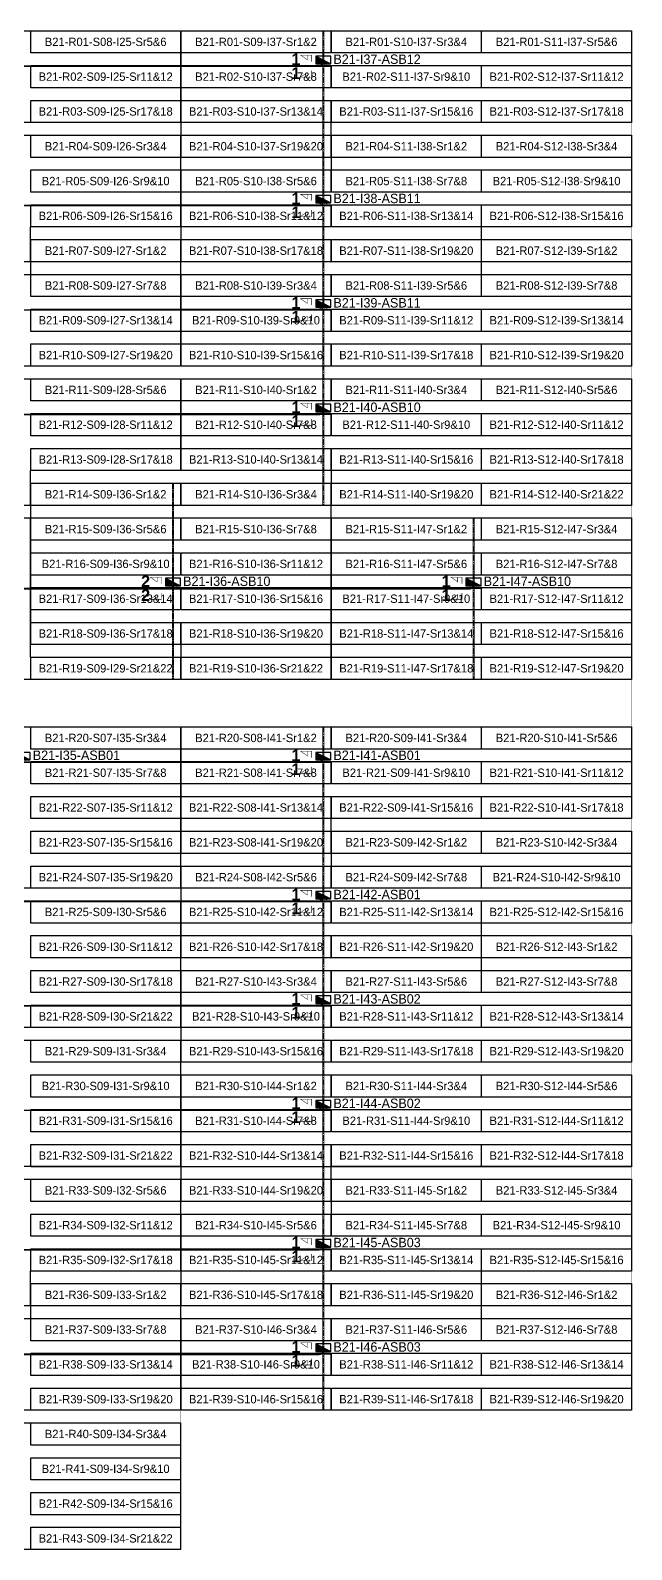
# Model space of a CAD drawing. Header units: metres. Extents: x 530177 to 530565, y 2673484 to 2673812.
# Drawn here: x 530435.8 to 530565.4, y 2673484.3 to 2673811.7 of the extents above; entities that cross this region are included whole.
import ezdxf
from ezdxf.enums import TextEntityAlignment as Align

# ---------------------------------------------------------------- set-up
doc = ezdxf.new("R2010")
doc.units = ezdxf.units.M
doc.linetypes.add('CENTER', pattern=[2, 1.25, -0.25, 0.25, -0.25])
doc.layers.add('Boundary-12.5 MW Block', color=6, linetype='Continuous', lineweight=9)
doc.layers.add('PILE', color=1, linetype='Continuous', lineweight=15)
for name, color, linetype in [('DC Trench BL-21', 40, 'Continuous'), ('E-Inverter Grouping', 2, 'Continuous'), ('Inverter Block-21', 7, 'Continuous'), ('LT Cable(AG) INV to LT Panel BL-21', 2, 'Continuous'), ('Messenger Wire-Block-21 (Master Path)', 30, 'Continuous'), ('Messenger Wire-Block-21 (MW Path)', 191, 'Continuous'), ('MMS Table Block-21', 8, 'Continuous'), ('Plan Line - DC BL-21', 40, 'Continuous'), ('Section Marking BL-21', 2, 'Continuous')]:
    doc.layers.add(name, color=color, linetype=linetype)
doc.styles.add('BoldTextStyle', font='arialbd.ttf')
doc.styles.get("Standard").update_dxf_attribs({"font": 'Adani Regular.ttf'})

# ---------------------------------------------------------------- blocks, each defined once
blk = doc.blocks.new('MMS Table (32.292 x 4.788)')
at = {"color": 0}
blk.add_lwpolyline([(0, -0.002), (0, 4.786), (32.292, 4.786), (32.292, -0.002)], close=True, dxfattribs=at)
at = {"color": 7}
blk.add_attdef('ID1', text='', height=1.8, dxfattribs=at).set_placement((16.146, 2.392), align=Align.MIDDLE_CENTER)
blk = doc.blocks.new('Inverter Block')
h = blk.add_hatch(color=0)
h.dxf.hatch_style = 1
h.paths.add_polyline_path([(-1.46, 2.27), (-1.46, 0.85), (1.46, 0.85)])
at = {"color": 0}
blk.add_lwpolyline([(1.46, 2.27), (-1.46, 2.27), (-1.46, 0.85), (1.46, 0.85)], close=True, dxfattribs=at)
blk.add_lwpolyline([(-1.46, 2.27), (1.46, 0.85)], dxfattribs=at)
at = {"layer": 'PILE'}
for centre in [(-0.61, 0.85), (0.61, 0.85)]:
    blk.add_circle(centre, 0.156, dxfattribs=at)
at = {"color": 7}
blk.add_attdef('ID', (-1.46, 3.01), '', height=1.8, dxfattribs=at)

msp = doc.modelspace()

# ---------------------------------------------------------------- linework, layer by layer
at = {"layer": 'Boundary-12.5 MW Block', "const_width": 0.05}
msp.add_lwpolyline([(530176.79, 2673804.08), (530209.18, 2673804.08), (530209.18, 2673811.58), (530565.39, 2673811.58), (530565.39, 2673514.29), (530468.22, 2673514.29), (530468.22, 2673484.29), (530176.79, 2673484.29)], close=True, dxfattribs=at)
at = {"layer": 'DC Trench BL-21', "color": 40, "const_width": 0.15}
for points in [[(530499.12, 2673811.58), (530498.82, 2673811.58), (530498.82, 2673709.29), (530499.12, 2673709.29)], [(530466.73, 2673714.08), (530466.43, 2673714.08), (530466.43, 2673671.79), (530466.73, 2673671.79)], [(530531.51, 2673706.58), (530531.21, 2673706.58), (530531.21, 2673671.79), (530531.51, 2673671.79)], [(530499.12, 2673661.58), (530498.82, 2673661.58), (530498.82, 2673514.29), (530499.12, 2673514.29)]]:
    msp.add_lwpolyline(points, close=True, dxfattribs=at)
at = {"layer": 'E-Inverter Grouping', "color": 3}
for points in [[(530468.22, 2673811.58), (530468.22, 2673791.79), (530403.43, 2673791.79), (530403.43, 2673784.29), (530371.14, 2673784.29), (530371.14, 2673811.58)], [(530565.39, 2673811.58), (530565.39, 2673791.79), (530500.61, 2673791.79), (530500.61, 2673784.29), (530468.32, 2673784.29), (530468.32, 2673811.58)], [(530403.53, 2673781.58), (530403.53, 2673789.08), (530468.22, 2673789.08), (530468.22, 2673769.29), (530435.82, 2673769.29), (530435.82, 2673761.79), (530371.14, 2673761.79), (530371.14, 2673781.58)], [(530500.71, 2673781.58), (530500.71, 2673789.08), (530565.39, 2673789.08), (530565.39, 2673769.29), (530533, 2673769.29), (530533, 2673761.79), (530468.32, 2673761.79), (530468.32, 2673781.58)], [(530468.22, 2673739.29), (530371.14, 2673739.29), (530371.14, 2673759.08), (530435.92, 2673759.08), (530435.92, 2673766.58), (530468.22, 2673766.58)], [(530565.39, 2673739.29), (530468.32, 2673739.29), (530468.32, 2673759.08), (530533.1, 2673759.08), (530533.1, 2673766.58), (530565.39, 2673766.58)], [(530565.39, 2673671.79), (530500.71, 2673671.79), (530500.71, 2673706.58), (530565.39, 2673706.58)], [(530468.22, 2673626.79), (530403.53, 2673626.79), (530403.53, 2673661.58), (530468.22, 2673661.58)], [(530565.39, 2673661.58), (530565.39, 2673641.79), (530500.61, 2673641.79), (530500.61, 2673634.29), (530468.32, 2673634.29), (530468.32, 2673661.58)], [(530500.71, 2673631.58), (530500.71, 2673639.08), (530565.39, 2673639.08), (530565.39, 2673619.29), (530533, 2673619.29), (530533, 2673611.79), (530468.32, 2673611.79), (530468.32, 2673631.58)], [(530565.39, 2673589.29), (530468.32, 2673589.29), (530468.32, 2673609.08), (530533.1, 2673609.08), (530533.1, 2673616.58), (530565.39, 2673616.58)], [(530565.39, 2673586.58), (530565.39, 2673566.79), (530500.61, 2673566.79), (530500.61, 2673559.29), (530468.32, 2673559.29), (530468.32, 2673586.58)], [(530500.71, 2673556.58), (530500.71, 2673564.08), (530565.39, 2673564.08), (530565.39, 2673544.29), (530533, 2673544.29), (530533, 2673536.79), (530468.32, 2673536.79), (530468.32, 2673556.58)], [(530565.39, 2673514.29), (530468.32, 2673514.29), (530468.32, 2673534.08), (530533.1, 2673534.08), (530533.1, 2673541.58), (530565.39, 2673541.58)]]:
    msp.add_lwpolyline(points, close=True, dxfattribs=at)
at = {"layer": 'E-Inverter Grouping'}
for points in [[(530468.22, 2673736.58), (530468.22, 2673716.79), (530435.82, 2673716.79), (530435.82, 2673709.29), (530371.14, 2673709.29), (530371.14, 2673736.58)], [(530565.39, 2673709.29), (530500.71, 2673709.29), (530500.71, 2673716.79), (530468.32, 2673716.79), (530468.32, 2673736.58), (530565.39, 2673736.58)], [(530500.61, 2673671.79), (530468.32, 2673671.79), (530468.32, 2673679.29), (530435.92, 2673679.29), (530435.92, 2673714.08), (530500.61, 2673714.08)], [(530435.82, 2673676.58), (530468.22, 2673676.58), (530468.22, 2673671.79), (530371.14, 2673671.79), (530371.14, 2673706.58), (530435.82, 2673706.58)], [(530468.22, 2673596.79), (530403.53, 2673596.79), (530403.53, 2673604.29), (530371.14, 2673604.29), (530371.14, 2673624.08), (530468.22, 2673624.08)], [(530468.22, 2673566.79), (530371.14, 2673566.79), (530371.14, 2673586.58), (530403.53, 2673586.58), (530403.53, 2673594.08), (530468.22, 2673594.08)], [(530468.22, 2673564.08), (530468.22, 2673544.29), (530435.82, 2673544.29), (530435.82, 2673536.79), (530371.14, 2673536.79), (530371.14, 2673564.08)], [(530435.92, 2673534.08), (530435.92, 2673541.58), (530468.22, 2673541.58), (530468.22, 2673514.29), (530403.43, 2673514.29), (530403.43, 2673506.79), (530371.14, 2673506.79), (530371.14, 2673534.08)], [(530468.22, 2673484.29), (530371.14, 2673484.29), (530371.14, 2673504.08), (530403.53, 2673504.08), (530403.53, 2673511.58), (530468.22, 2673511.58)]]:
    msp.add_lwpolyline(points, close=True, dxfattribs=at)
at = {"layer": 'LT Cable(AG) INV to LT Panel BL-21', "color": 5}
for points in [[(530362.82, 2673646.16, -0.312772), (530362.23, 2673647), (530362.23, 2673650.13, 0.221878), (530361.91, 2673650.82), (530355.29, 2673656.37, -0.221878), (530354.97, 2673657.06), (530354.97, 2673670.15, 0.045668), (530354.95, 2673670.32), (530354.88, 2673670.7, -0.045668), (530354.87, 2673670.86), (530354.87, 2673803.12, -0.414214), (530355.77, 2673804.02), (530498.07, 2673804.02, 0.414214), (530498.97, 2673804.92), (530498.97, 2673805.19)], [(530364.89, 2673646.15), (530363.18, 2673646.15, -0.414214), (530362.28, 2673647.05), (530362.28, 2673650.15, 0.221878), (530361.96, 2673650.84), (530355.34, 2673656.39, -0.221878), (530355.02, 2673657.08), (530355.02, 2673670.16, 0.045668), (530355, 2673670.32), (530354.93, 2673670.7, -0.045668), (530354.92, 2673670.87), (530354.92, 2673773.07, -0.414214), (530355.82, 2673773.97), (530498.07, 2673773.97, 0.414214), (530498.97, 2673774.87), (530498.97, 2673775.19)], [(530364.89, 2673646.2), (530363.23, 2673646.2, -0.414214), (530362.33, 2673647.1), (530362.33, 2673650.18, 0.221878), (530362.01, 2673650.87), (530355.39, 2673656.42, -0.221878), (530355.07, 2673657.11), (530355.07, 2673670.16, 0.045668), (530355.05, 2673670.32), (530354.98, 2673670.71, -0.045668), (530354.97, 2673670.87), (530354.97, 2673750.52, -0.414214), (530355.87, 2673751.42), (530498.07, 2673751.42, 0.414214), (530498.97, 2673752.32), (530498.97, 2673752.69)], [(530366.83, 2673646.25), (530363.28, 2673646.25, -0.414214), (530362.38, 2673647.15), (530362.38, 2673650.2, 0.221878), (530362.06, 2673650.89), (530355.44, 2673656.44, -0.221878), (530355.12, 2673657.13), (530355.12, 2673670.17, 0.045668), (530355.1, 2673670.33), (530355.03, 2673670.71, -0.045668), (530355.02, 2673670.88), (530355.02, 2673727.97, -0.414214), (530355.92, 2673728.87), (530498.07, 2673728.87, 0.414214), (530498.97, 2673729.77), (530498.97, 2673730.19)], [(530366.83, 2673646.3), (530363.33, 2673646.3, -0.414214), (530362.43, 2673647.2), (530362.43, 2673650.22, 0.221878), (530362.11, 2673650.91), (530355.49, 2673656.46, -0.221878), (530355.17, 2673657.15), (530355.17, 2673670.17, 0.045668), (530355.15, 2673670.33), (530355.08, 2673670.72, -0.045668), (530355.07, 2673670.88), (530355.07, 2673690.42, -0.414214), (530355.97, 2673691.32), (530465.68, 2673691.32, 0.414214), (530466.58, 2673692.22), (530466.58, 2673692.69)], [(530366.83, 2673646.32), (530363.36, 2673646.32, -0.414214), (530362.46, 2673647.22), (530362.46, 2673650.24, 0.221878), (530362.14, 2673650.93), (530355.51, 2673656.47, -0.221878), (530355.19, 2673657.16), (530355.19, 2673670.17, 0.045668), (530355.18, 2673670.34), (530355.11, 2673670.72, -0.045668), (530355.09, 2673670.88), (530355.09, 2673690.4, -0.414214), (530355.99, 2673691.3), (530530.46, 2673691.3, 0.414214), (530531.36, 2673692.2), (530531.36, 2673692.69)], [(530365.94, 2673643.44), (530361.5, 2673643.44, 0.057005), (530361.3, 2673643.42), (530359.72, 2673643.05, -0.057005), (530359.52, 2673643.03), (530355.87, 2673643.03, 0.414214), (530354.97, 2673642.13), (530354.97, 2673625.44, 0.04511), (530354.98, 2673625.28), (530355.06, 2673624.83, -0.04511), (530355.08, 2673624.67), (530355.08, 2673624.06), (530404.34, 2673624.06, 0.414214), (530405.24, 2673624.96), (530405.24, 2673653.16, -0.414214), (530406.14, 2673654.06), (530498.07, 2673654.06, 0.414214), (530498.97, 2673654.96), (530498.97, 2673655.19)], [(530361.8, 2673643.66), (530361.5, 2673643.66, 0.057005), (530361.3, 2673643.64), (530359.72, 2673643.28, -0.057005), (530359.52, 2673643.25), (530355.64, 2673643.25, 0.414214), (530354.74, 2673642.35), (530354.74, 2673625.42, 0.04511), (530354.76, 2673625.26), (530354.84, 2673624.81, -0.04511), (530354.85, 2673624.65), (530354.85, 2673527.24, 0.414214), (530355.75, 2673526.34), (530498.07, 2673526.34, 0.414214), (530498.97, 2673527.24), (530498.97, 2673527.69)], [(530361.8, 2673643.61), (530361.5, 2673643.61, 0.057005), (530361.3, 2673643.59), (530359.72, 2673643.23, -0.057005), (530359.52, 2673643.2), (530355.69, 2673643.2, 0.414214), (530354.79, 2673642.3), (530354.79, 2673625.42, 0.04511), (530354.81, 2673625.26), (530354.89, 2673624.82, -0.04511), (530354.9, 2673624.66), (530354.9, 2673549.79, 0.414214), (530355.8, 2673548.89), (530498.07, 2673548.89, 0.414214), (530498.97, 2673549.79), (530498.97, 2673550.19)], [(530363.79, 2673643.56), (530361.5, 2673643.56, 0.057005), (530361.3, 2673643.54), (530359.72, 2673643.18, -0.057005), (530359.52, 2673643.15), (530355.74, 2673643.15, 0.414214), (530354.84, 2673642.25), (530354.84, 2673625.43, 0.04511), (530354.86, 2673625.27), (530354.94, 2673624.82, -0.04511), (530354.95, 2673624.66), (530354.95, 2673579.84, 0.414214), (530355.85, 2673578.94), (530498.07, 2673578.94, 0.414214), (530498.97, 2673579.84), (530498.97, 2673580.19)], [(530363.79, 2673643.51), (530361.5, 2673643.51, 0.057005), (530361.3, 2673643.49), (530359.72, 2673643.13, -0.057005), (530359.52, 2673643.1), (530355.79, 2673643.1, 0.414214), (530354.89, 2673642.2), (530354.89, 2673625.43, 0.04511), (530354.91, 2673625.27), (530354.99, 2673624.83, -0.04511), (530355, 2673624.67), (530355, 2673602.39, 0.414214), (530355.9, 2673601.49), (530498.07, 2673601.49, 0.414214), (530498.97, 2673602.39), (530498.97, 2673602.69)], [(530365.94, 2673643.46), (530361.5, 2673643.46, 0.057005), (530361.3, 2673643.44), (530359.72, 2673643.08, -0.057005), (530359.52, 2673643.05), (530355.84, 2673643.05, 0.414214), (530354.94, 2673642.15), (530354.94, 2673625.44, 0.04511), (530354.96, 2673625.28), (530355.04, 2673624.83, -0.04511), (530355.05, 2673624.67), (530355.05, 2673624.04), (530498.07, 2673624.04, 0.414214), (530498.97, 2673624.94), (530498.97, 2673625.19)]]:
    msp.add_lwpolyline(points, format="xyb", dxfattribs=at)
at = {"layer": 'Messenger Wire-Block-21 (Master Path)'}
for points in [[(530354.95, 2673803.94), (530500.61, 2673803.94)], [(530354.95, 2673773.94), (530500.61, 2673773.94)], [(530354.95, 2673751.44), (530500.61, 2673751.44)], [(530354.95, 2673728.94), (530500.61, 2673728.94)], [(530354.95, 2673691.44), (530533, 2673691.44)], [(530405.36, 2673653.94), (530500.61, 2673653.94)], [(530354.95, 2673623.94), (530500.61, 2673623.94)], [(530354.95, 2673601.44), (530500.61, 2673601.44)], [(530354.95, 2673578.94), (530500.61, 2673578.94)], [(530354.95, 2673548.94), (530500.61, 2673548.94)], [(530354.95, 2673526.44), (530500.61, 2673526.44)]]:
    msp.add_lwpolyline(points, dxfattribs=at)
at = {"layer": 'Messenger Wire-Block-21 (MW Path)', "const_width": 0.1}
for points in [[(530354.95, 2673803.94), (530500.61, 2673803.94)], [(530354.95, 2673773.94), (530500.61, 2673773.94)], [(530354.95, 2673751.44), (530500.61, 2673751.44)], [(530354.95, 2673728.94), (530500.61, 2673728.94)], [(530354.95, 2673691.44), (530533, 2673691.44)], [(530405.36, 2673653.94), (530500.61, 2673653.94)], [(530354.95, 2673623.94), (530500.61, 2673623.94)], [(530354.95, 2673601.44), (530500.61, 2673601.44)], [(530354.95, 2673578.94), (530500.61, 2673578.94)], [(530354.95, 2673548.94), (530500.61, 2673548.94)], [(530354.95, 2673526.44), (530500.61, 2673526.44)]]:
    msp.add_lwpolyline(points, dxfattribs=at)
at = {"layer": 'Plan Line - DC BL-21', "color": 6, "linetype": 'CENTER'}
for points in [[(530498.97, 2673811.58), (530498.97, 2673709.29)], [(530466.58, 2673714.08), (530466.58, 2673671.79)], [(530531.36, 2673706.58), (530531.36, 2673671.79)], [(530498.97, 2673661.58), (530498.97, 2673514.29)]]:
    msp.add_lwpolyline(points, dxfattribs=at)
at = {"layer": 'Section Marking BL-21', "color": 94, "lineweight": 35, "true_color": 0x00a500, "const_width": 0.1}
for points in [[(530496.47, 2673804.94), (530496.47, 2673806.33), (530494.07, 2673806.33), (530495.55, 2673805.32), (530495.55, 2673806.33)], [(530496.47, 2673802.94), (530496.47, 2673801.55), (530494.07, 2673801.55), (530495.55, 2673802.56), (530495.55, 2673801.55)], [(530496.47, 2673774.94), (530496.47, 2673776.33), (530494.07, 2673776.33), (530495.55, 2673775.32), (530495.55, 2673776.33)], [(530496.47, 2673772.94), (530496.47, 2673771.55), (530494.07, 2673771.55), (530495.55, 2673772.56), (530495.55, 2673771.55)], [(530496.47, 2673752.44), (530496.47, 2673753.83), (530494.07, 2673753.83), (530495.55, 2673752.82), (530495.55, 2673753.83)], [(530496.47, 2673750.44), (530496.47, 2673749.05), (530494.07, 2673749.05), (530495.55, 2673750.06), (530495.55, 2673749.05)], [(530496.47, 2673729.94), (530496.47, 2673731.33), (530494.07, 2673731.33), (530495.55, 2673730.32), (530495.55, 2673731.33)], [(530496.47, 2673727.94), (530496.47, 2673726.55), (530494.07, 2673726.55), (530495.55, 2673727.56), (530495.55, 2673726.55)], [(530464.08, 2673692.44), (530464.08, 2673693.83), (530461.68, 2673693.83), (530463.16, 2673692.82), (530463.16, 2673693.83)], [(530528.86, 2673692.44), (530528.86, 2673693.83), (530526.46, 2673693.83), (530527.94, 2673692.82), (530527.94, 2673693.83)], [(530464.08, 2673690.44), (530464.08, 2673689.05), (530461.68, 2673689.05), (530463.16, 2673690.06), (530463.16, 2673689.05)], [(530528.86, 2673690.44), (530528.86, 2673689.05), (530526.46, 2673689.05), (530527.94, 2673690.06), (530527.94, 2673689.05)], [(530496.47, 2673654.94), (530496.47, 2673656.33), (530494.07, 2673656.33), (530495.55, 2673655.32), (530495.55, 2673656.33)], [(530496.47, 2673652.94), (530496.47, 2673651.55), (530494.07, 2673651.55), (530495.55, 2673652.56), (530495.55, 2673651.55)], [(530496.47, 2673624.94), (530496.47, 2673626.33), (530494.07, 2673626.33), (530495.55, 2673625.32), (530495.55, 2673626.33)], [(530496.47, 2673622.94), (530496.47, 2673621.55), (530494.07, 2673621.55), (530495.55, 2673622.56), (530495.55, 2673621.55)], [(530496.47, 2673602.44), (530496.47, 2673603.83), (530494.07, 2673603.83), (530495.55, 2673602.82), (530495.55, 2673603.83)], [(530496.47, 2673600.44), (530496.47, 2673599.05), (530494.07, 2673599.05), (530495.55, 2673600.06), (530495.55, 2673599.05)], [(530496.47, 2673579.94), (530496.47, 2673581.33), (530494.07, 2673581.33), (530495.55, 2673580.32), (530495.55, 2673581.33)], [(530496.47, 2673577.94), (530496.47, 2673576.55), (530494.07, 2673576.55), (530495.55, 2673577.56), (530495.55, 2673576.55)], [(530496.47, 2673549.94), (530496.47, 2673551.33), (530494.07, 2673551.33), (530495.55, 2673550.32), (530495.55, 2673551.33)], [(530496.47, 2673547.94), (530496.47, 2673546.55), (530494.07, 2673546.55), (530495.55, 2673547.56), (530495.55, 2673546.55)], [(530496.47, 2673527.44), (530496.47, 2673528.83), (530494.07, 2673528.83), (530495.55, 2673527.82), (530495.55, 2673528.83)], [(530496.47, 2673525.44), (530496.47, 2673524.05), (530494.07, 2673524.05), (530495.55, 2673525.06), (530495.55, 2673524.05)]]:
    msp.add_lwpolyline(points, dxfattribs=at)

# ---------------------------------------------------------------- block references
at = {"layer": 'Inverter Block-21'}
ref = msp.add_blockref('Inverter Block', (530498.97, 2673803.52), dxfattribs=dict(at, xscale=1.124999999976148, yscale=1.124999999976148, zscale=1.124999999976148))
ref.add_attrib('ID', 'B21-I37-ASB12', (530501.15, 2673804.43), dxfattribs={"layer": '0', "color": 7, "height": 2.025})
ref = msp.add_blockref('Inverter Block', (530498.97, 2673773.52), dxfattribs=dict(at, xscale=1.124999999976148, yscale=1.124999999976148, zscale=1.124999999976148))
ref.add_attrib('ID', 'B21-I38-ASB11', (530501.15, 2673774.43), dxfattribs={"layer": '0', "color": 7, "height": 2.025})
ref = msp.add_blockref('Inverter Block', (530498.97, 2673751.02), dxfattribs=dict(at, xscale=1.124999999976148, yscale=1.124999999976148, zscale=1.124999999976148))
ref.add_attrib('ID', 'B21-I39-ASB11', (530501.15, 2673751.93), dxfattribs={"layer": '0', "color": 7, "height": 2.025})
ref = msp.add_blockref('Inverter Block', (530498.97, 2673728.52), dxfattribs=dict(at, xscale=1.124999999976148, yscale=1.124999999976148, zscale=1.124999999976148))
ref.add_attrib('ID', 'B21-I40-ASB10', (530501.15, 2673729.43), dxfattribs={"layer": '0', "color": 7, "height": 2.025})
ref = msp.add_blockref('Inverter Block', (530466.58, 2673691.02), dxfattribs=dict(at, xscale=1.124999999976148, yscale=1.124999999976148, zscale=1.124999999976148))
ref.add_attrib('ID', 'B21-I36-ASB10', (530468.76, 2673691.93), dxfattribs={"layer": '0', "color": 7, "height": 2.025})
ref = msp.add_blockref('Inverter Block', (530531.36, 2673691.02), dxfattribs=dict(at, xscale=1.124999999976148, yscale=1.124999999976148, zscale=1.124999999976148))
ref.add_attrib('ID', 'B21-I47-ASB10', (530533.54, 2673691.93), dxfattribs={"layer": '0', "color": 7, "height": 2.025})
ref = msp.add_blockref('Inverter Block', (530434.18, 2673653.52), dxfattribs=dict(at, xscale=1.124999999976148, yscale=1.124999999976148, zscale=1.124999999976148))
ref.add_attrib('ID', 'B21-I35-ASB01', (530436.36, 2673654.43), dxfattribs={"layer": '0', "color": 7, "height": 2.025})
ref = msp.add_blockref('Inverter Block', (530498.97, 2673653.52), dxfattribs=dict(at, xscale=1.124999999976148, yscale=1.124999999976148, zscale=1.124999999976148))
ref.add_attrib('ID', 'B21-I41-ASB01', (530501.15, 2673654.43), dxfattribs={"layer": '0', "color": 7, "height": 2.025})
ref = msp.add_blockref('Inverter Block', (530498.97, 2673623.52), dxfattribs=dict(at, xscale=1.124999999976148, yscale=1.124999999976148, zscale=1.124999999976148))
ref.add_attrib('ID', 'B21-I42-ASB01', (530501.15, 2673624.43), dxfattribs={"layer": '0', "color": 7, "height": 2.025})
ref = msp.add_blockref('Inverter Block', (530498.97, 2673601.02), dxfattribs=dict(at, xscale=1.124999999976148, yscale=1.124999999976148, zscale=1.124999999976148))
ref.add_attrib('ID', 'B21-I43-ASB02', (530501.15, 2673601.93), dxfattribs={"layer": '0', "color": 7, "height": 2.025})
ref = msp.add_blockref('Inverter Block', (530498.97, 2673578.52), dxfattribs=dict(at, xscale=1.124999999976148, yscale=1.124999999976148, zscale=1.124999999976148))
ref.add_attrib('ID', 'B21-I44-ASB02', (530501.15, 2673579.43), dxfattribs={"layer": '0', "color": 7, "height": 2.025})
ref = msp.add_blockref('Inverter Block', (530498.97, 2673548.52), dxfattribs=dict(at, xscale=1.124999999976148, yscale=1.124999999976148, zscale=1.124999999976148))
ref.add_attrib('ID', 'B21-I45-ASB03', (530501.15, 2673549.43), dxfattribs={"layer": '0', "color": 7, "height": 2.025})
ref = msp.add_blockref('Inverter Block', (530498.97, 2673526.02), dxfattribs=dict(at, xscale=1.124999999976148, yscale=1.124999999976148, zscale=1.124999999976148))
ref.add_attrib('ID', 'B21-I46-ASB03', (530501.15, 2673526.93), dxfattribs={"layer": '0', "color": 7, "height": 2.025})
at = {"layer": 'MMS Table Block-21'}
for p, values in [((530435.92, 2673806.79), {'ID1': 'B21-R01-S08-I25-Sr5&6'}), ((530468.32, 2673806.79), {'ID1': 'B21-R01-S09-I37-Sr1&2'}), ((530500.71, 2673806.79), {'ID1': 'B21-R01-S10-I37-Sr3&4'}), ((530533.1, 2673806.79), {'ID1': 'B21-R01-S11-I37-Sr5&6'}), ((530435.92, 2673799.29), {'ID1': 'B21-R02-S09-I25-Sr11&12'}), ((530468.32, 2673799.29), {'ID1': 'B21-R02-S10-I37-Sr7&8'}), ((530500.71, 2673799.29), {'ID1': 'B21-R02-S11-I37-Sr9&10'}), ((530533.1, 2673799.29), {'ID1': 'B21-R02-S12-I37-Sr11&12'}), ((530435.92, 2673791.79), {'ID1': 'B21-R03-S09-I25-Sr17&18'}), ((530468.32, 2673791.79), {'ID1': 'B21-R03-S10-I37-Sr13&14'}), ((530500.71, 2673791.79), {'ID1': 'B21-R03-S11-I37-Sr15&16'}), ((530533.1, 2673791.79), {'ID1': 'B21-R03-S12-I37-Sr17&18'}), ((530435.92, 2673784.29), {'ID1': 'B21-R04-S09-I26-Sr3&4'}), ((530468.32, 2673784.29), {'ID1': 'B21-R04-S10-I37-Sr19&20'}), ((530500.71, 2673784.29), {'ID1': 'B21-R04-S11-I38-Sr1&2'}), ((530533.1, 2673784.29), {'ID1': 'B21-R04-S12-I38-Sr3&4'}), ((530435.92, 2673776.79), {'ID1': 'B21-R05-S09-I26-Sr9&10'}), ((530468.32, 2673776.79), {'ID1': 'B21-R05-S10-I38-Sr5&6'}), ((530500.71, 2673776.79), {'ID1': 'B21-R05-S11-I38-Sr7&8'}), ((530533.1, 2673776.79), {'ID1': 'B21-R05-S12-I38-Sr9&10'}), ((530435.92, 2673769.29), {'ID1': 'B21-R06-S09-I26-Sr15&16'}), ((530468.32, 2673769.29), {'ID1': 'B21-R06-S10-I38-Sr11&12'}), ((530500.71, 2673769.29), {'ID1': 'B21-R06-S11-I38-Sr13&14'}), ((530533.1, 2673769.29), {'ID1': 'B21-R06-S12-I38-Sr15&16'}), ((530435.92, 2673761.79), {'ID1': 'B21-R07-S09-I27-Sr1&2'}), ((530468.32, 2673761.79), {'ID1': 'B21-R07-S10-I38-Sr17&18'}), ((530500.71, 2673761.79), {'ID1': 'B21-R07-S11-I38-Sr19&20'}), ((530533.1, 2673761.79), {'ID1': 'B21-R07-S12-I39-Sr1&2'}), ((530435.92, 2673754.29), {'ID1': 'B21-R08-S09-I27-Sr7&8'}), ((530468.32, 2673754.29), {'ID1': 'B21-R08-S10-I39-Sr3&4'}), ((530500.71, 2673754.29), {'ID1': 'B21-R08-S11-I39-Sr5&6'}), ((530533.1, 2673754.29), {'ID1': 'B21-R08-S12-I39-Sr7&8'}), ((530435.92, 2673746.79), {'ID1': 'B21-R09-S09-I27-Sr13&14'}), ((530468.32, 2673746.79), {'ID1': 'B21-R09-S10-I39-Sr9&10'}), ((530500.71, 2673746.79), {'ID1': 'B21-R09-S11-I39-Sr11&12'}), ((530533.1, 2673746.79), {'ID1': 'B21-R09-S12-I39-Sr13&14'}), ((530435.92, 2673739.29), {'ID1': 'B21-R10-S09-I27-Sr19&20'}), ((530468.32, 2673739.29), {'ID1': 'B21-R10-S10-I39-Sr15&16'}), ((530500.71, 2673739.29), {'ID1': 'B21-R10-S11-I39-Sr17&18'}), ((530533.1, 2673739.29), {'ID1': 'B21-R10-S12-I39-Sr19&20'}), ((530435.92, 2673731.79), {'ID1': 'B21-R11-S09-I28-Sr5&6'}), ((530468.32, 2673731.79), {'ID1': 'B21-R11-S10-I40-Sr1&2'}), ((530500.71, 2673731.79), {'ID1': 'B21-R11-S11-I40-Sr3&4'}), ((530533.1, 2673731.79), {'ID1': 'B21-R11-S12-I40-Sr5&6'}), ((530435.92, 2673724.29), {'ID1': 'B21-R12-S09-I28-Sr11&12'}), ((530468.32, 2673724.29), {'ID1': 'B21-R12-S10-I40-Sr7&8'}), ((530500.71, 2673724.29), {'ID1': 'B21-R12-S11-I40-Sr9&10'}), ((530533.1, 2673724.29), {'ID1': 'B21-R12-S12-I40-Sr11&12'}), ((530435.92, 2673716.79), {'ID1': 'B21-R13-S09-I28-Sr17&18'}), ((530468.32, 2673716.79), {'ID1': 'B21-R13-S10-I40-Sr13&14'}), ((530500.71, 2673716.79), {'ID1': 'B21-R13-S11-I40-Sr15&16'}), ((530533.1, 2673716.79), {'ID1': 'B21-R13-S12-I40-Sr17&18'}), ((530435.92, 2673709.29), {'ID1': 'B21-R14-S09-I36-Sr1&2'}), ((530468.32, 2673709.29), {'ID1': 'B21-R14-S10-I36-Sr3&4'}), ((530500.71, 2673709.29), {'ID1': 'B21-R14-S11-I40-Sr19&20'}), ((530533.1, 2673709.29), {'ID1': 'B21-R14-S12-I40-Sr21&22'}), ((530435.92, 2673701.79), {'ID1': 'B21-R15-S09-I36-Sr5&6'}), ((530468.32, 2673701.79), {'ID1': 'B21-R15-S10-I36-Sr7&8'}), ((530500.71, 2673701.79), {'ID1': 'B21-R15-S11-I47-Sr1&2'}), ((530533.1, 2673701.79), {'ID1': 'B21-R15-S12-I47-Sr3&4'}), ((530435.92, 2673694.29), {'ID1': 'B21-R16-S09-I36-Sr9&10'}), ((530468.32, 2673694.29), {'ID1': 'B21-R16-S10-I36-Sr11&12'}), ((530500.71, 2673694.29), {'ID1': 'B21-R16-S11-I47-Sr5&6'}), ((530533.1, 2673694.29), {'ID1': 'B21-R16-S12-I47-Sr7&8'}), ((530435.92, 2673686.79), {'ID1': 'B21-R17-S09-I36-Sr13&14'}), ((530468.32, 2673686.79), {'ID1': 'B21-R17-S10-I36-Sr15&16'}), ((530500.71, 2673686.79), {'ID1': 'B21-R17-S11-I47-Sr9&10'}), ((530533.1, 2673686.79), {'ID1': 'B21-R17-S12-I47-Sr11&12'}), ((530435.92, 2673679.29), {'ID1': 'B21-R18-S09-I36-Sr17&18'}), ((530468.32, 2673679.29), {'ID1': 'B21-R18-S10-I36-Sr19&20'}), ((530500.71, 2673679.29), {'ID1': 'B21-R18-S11-I47-Sr13&14'}), ((530533.1, 2673679.29), {'ID1': 'B21-R18-S12-I47-Sr15&16'}), ((530435.92, 2673671.79), {'ID1': 'B21-R19-S09-I29-Sr21&22'}), ((530468.32, 2673671.79), {'ID1': 'B21-R19-S10-I36-Sr21&22'}), ((530500.71, 2673671.79), {'ID1': 'B21-R19-S11-I47-Sr17&18'}), ((530533.1, 2673671.79), {'ID1': 'B21-R19-S12-I47-Sr19&20'}), ((530435.92, 2673656.79), {'ID1': 'B21-R20-S07-I35-Sr3&4'}), ((530468.32, 2673656.79), {'ID1': 'B21-R20-S08-I41-Sr1&2'}), ((530500.71, 2673656.79), {'ID1': 'B21-R20-S09-I41-Sr3&4'}), ((530533.1, 2673656.79), {'ID1': 'B21-R20-S10-I41-Sr5&6'}), ((530435.92, 2673649.29), {'ID1': 'B21-R21-S07-I35-Sr7&8'}), ((530468.32, 2673649.29), {'ID1': 'B21-R21-S08-I41-Sr7&8'}), ((530500.71, 2673649.29), {'ID1': 'B21-R21-S09-I41-Sr9&10'}), ((530533.1, 2673649.29), {'ID1': 'B21-R21-S10-I41-Sr11&12'}), ((530435.92, 2673641.79), {'ID1': 'B21-R22-S07-I35-Sr11&12'}), ((530468.32, 2673641.79), {'ID1': 'B21-R22-S08-I41-Sr13&14'}), ((530500.71, 2673641.79), {'ID1': 'B21-R22-S09-I41-Sr15&16'}), ((530533.1, 2673641.79), {'ID1': 'B21-R22-S10-I41-Sr17&18'}), ((530435.92, 2673634.29), {'ID1': 'B21-R23-S07-I35-Sr15&16'}), ((530468.32, 2673634.29), {'ID1': 'B21-R23-S08-I41-Sr19&20'}), ((530500.71, 2673634.29), {'ID1': 'B21-R23-S09-I42-Sr1&2'}), ((530533.1, 2673634.29), {'ID1': 'B21-R23-S10-I42-Sr3&4'}), ((530435.92, 2673626.79), {'ID1': 'B21-R24-S07-I35-Sr19&20'}), ((530468.32, 2673626.79), {'ID1': 'B21-R24-S08-I42-Sr5&6'}), ((530500.71, 2673626.79), {'ID1': 'B21-R24-S09-I42-Sr7&8'}), ((530533.1, 2673626.79), {'ID1': 'B21-R24-S10-I42-Sr9&10'}), ((530435.92, 2673619.29), {'ID1': 'B21-R25-S09-I30-Sr5&6'}), ((530468.32, 2673619.29), {'ID1': 'B21-R25-S10-I42-Sr11&12'}), ((530500.71, 2673619.29), {'ID1': 'B21-R25-S11-I42-Sr13&14'}), ((530533.1, 2673619.29), {'ID1': 'B21-R25-S12-I42-Sr15&16'}), ((530435.92, 2673611.79), {'ID1': 'B21-R26-S09-I30-Sr11&12'}), ((530468.32, 2673611.79), {'ID1': 'B21-R26-S10-I42-Sr17&18'}), ((530500.71, 2673611.79), {'ID1': 'B21-R26-S11-I42-Sr19&20'}), ((530533.1, 2673611.79), {'ID1': 'B21-R26-S12-I43-Sr1&2'}), ((530435.92, 2673604.29), {'ID1': 'B21-R27-S09-I30-Sr17&18'}), ((530468.32, 2673604.29), {'ID1': 'B21-R27-S10-I43-Sr3&4'}), ((530500.71, 2673604.29), {'ID1': 'B21-R27-S11-I43-Sr5&6'}), ((530533.1, 2673604.29), {'ID1': 'B21-R27-S12-I43-Sr7&8'}), ((530435.92, 2673596.79), {'ID1': 'B21-R28-S09-I30-Sr21&22'}), ((530468.32, 2673596.79), {'ID1': 'B21-R28-S10-I43-Sr9&10'}), ((530500.71, 2673596.79), {'ID1': 'B21-R28-S11-I43-Sr11&12'}), ((530533.1, 2673596.79), {'ID1': 'B21-R28-S12-I43-Sr13&14'}), ((530435.92, 2673589.29), {'ID1': 'B21-R29-S09-I31-Sr3&4'}), ((530468.32, 2673589.29), {'ID1': 'B21-R29-S10-I43-Sr15&16'}), ((530500.71, 2673589.29), {'ID1': 'B21-R29-S11-I43-Sr17&18'}), ((530533.1, 2673589.29), {'ID1': 'B21-R29-S12-I43-Sr19&20'}), ((530435.92, 2673581.79), {'ID1': 'B21-R30-S09-I31-Sr9&10'}), ((530468.32, 2673581.79), {'ID1': 'B21-R30-S10-I44-Sr1&2'}), ((530500.71, 2673581.79), {'ID1': 'B21-R30-S11-I44-Sr3&4'}), ((530533.1, 2673581.79), {'ID1': 'B21-R30-S12-I44-Sr5&6'}), ((530435.92, 2673574.29), {'ID1': 'B21-R31-S09-I31-Sr15&16'}), ((530468.32, 2673574.29), {'ID1': 'B21-R31-S10-I44-Sr7&8'}), ((530500.71, 2673574.29), {'ID1': 'B21-R31-S11-I44-Sr9&10'}), ((530533.1, 2673574.29), {'ID1': 'B21-R31-S12-I44-Sr11&12'}), ((530435.92, 2673566.79), {'ID1': 'B21-R32-S09-I31-Sr21&22'}), ((530468.32, 2673566.79), {'ID1': 'B21-R32-S10-I44-Sr13&14'}), ((530500.71, 2673566.79), {'ID1': 'B21-R32-S11-I44-Sr15&16'}), ((530533.1, 2673566.79), {'ID1': 'B21-R32-S12-I44-Sr17&18'}), ((530435.92, 2673559.29), {'ID1': 'B21-R33-S09-I32-Sr5&6'}), ((530468.32, 2673559.29), {'ID1': 'B21-R33-S10-I44-Sr19&20'}), ((530500.71, 2673559.29), {'ID1': 'B21-R33-S11-I45-Sr1&2'}), ((530533.1, 2673559.29), {'ID1': 'B21-R33-S12-I45-Sr3&4'}), ((530435.92, 2673551.79), {'ID1': 'B21-R34-S09-I32-Sr11&12'}), ((530468.32, 2673551.79), {'ID1': 'B21-R34-S10-I45-Sr5&6'}), ((530500.71, 2673551.79), {'ID1': 'B21-R34-S11-I45-Sr7&8'}), ((530533.1, 2673551.79), {'ID1': 'B21-R34-S12-I45-Sr9&10'}), ((530435.92, 2673544.29), {'ID1': 'B21-R35-S09-I32-Sr17&18'}), ((530468.32, 2673544.29), {'ID1': 'B21-R35-S10-I45-Sr11&12'}), ((530500.71, 2673544.29), {'ID1': 'B21-R35-S11-I45-Sr13&14'}), ((530533.1, 2673544.29), {'ID1': 'B21-R35-S12-I45-Sr15&16'}), ((530435.92, 2673536.79), {'ID1': 'B21-R36-S09-I33-Sr1&2'}), ((530468.32, 2673536.79), {'ID1': 'B21-R36-S10-I45-Sr17&18'}), ((530500.71, 2673536.79), {'ID1': 'B21-R36-S11-I45-Sr19&20'}), ((530533.1, 2673536.79), {'ID1': 'B21-R36-S12-I46-Sr1&2'}), ((530435.92, 2673529.29), {'ID1': 'B21-R37-S09-I33-Sr7&8'}), ((530468.32, 2673529.29), {'ID1': 'B21-R37-S10-I46-Sr3&4'}), ((530500.71, 2673529.29), {'ID1': 'B21-R37-S11-I46-Sr5&6'}), ((530533.1, 2673529.29), {'ID1': 'B21-R37-S12-I46-Sr7&8'}), ((530435.92, 2673521.79), {'ID1': 'B21-R38-S09-I33-Sr13&14'}), ((530468.32, 2673521.79), {'ID1': 'B21-R38-S10-I46-Sr9&10'}), ((530500.71, 2673521.79), {'ID1': 'B21-R38-S11-I46-Sr11&12'}), ((530533.1, 2673521.79), {'ID1': 'B21-R38-S12-I46-Sr13&14'}), ((530435.92, 2673514.29), {'ID1': 'B21-R39-S09-I33-Sr19&20'}), ((530468.32, 2673514.29), {'ID1': 'B21-R39-S10-I46-Sr15&16'}), ((530500.71, 2673514.29), {'ID1': 'B21-R39-S11-I46-Sr17&18'}), ((530533.1, 2673514.29), {'ID1': 'B21-R39-S12-I46-Sr19&20'}), ((530435.92, 2673506.79), {'ID1': 'B21-R40-S09-I34-Sr3&4'}), ((530435.92, 2673499.29), {'ID1': 'B21-R41-S09-I34-Sr9&10'}), ((530435.92, 2673491.79), {'ID1': 'B21-R42-S09-I34-Sr15&16'}), ((530435.92, 2673484.29), {'ID1': 'B21-R43-S09-I34-Sr21&22'})]:
    msp.add_blockref('MMS Table (32.292 x 4.788)', p, dxfattribs=at).add_auto_attribs(values)

# ---------------------------------------------------------------- texts
at = {"layer": 'Section Marking BL-21', "color": 94, "true_color": 0x00a500, "style": 'BoldTextStyle'}
for s, p in [('1', (530493.07, 2673805.44)), ('1', (530493.07, 2673802.44)), ('1', (530493.07, 2673775.44)), ('1', (530493.07, 2673772.44)), ('1', (530493.07, 2673752.94)), ('1', (530493.07, 2673749.94)), ('1', (530493.07, 2673730.44)), ('1', (530493.07, 2673727.44)), ('2', (530460.68, 2673692.94)), ('1', (530525.46, 2673692.94)), ('2', (530460.68, 2673689.94)), ('1', (530525.46, 2673689.94)), ('1', (530493.07, 2673655.44)), ('1', (530493.07, 2673652.44)), ('1', (530493.07, 2673625.44)), ('1', (530493.07, 2673622.44)), ('1', (530493.07, 2673602.94)), ('1', (530493.07, 2673599.94)), ('1', (530493.07, 2673580.44)), ('1', (530493.07, 2673577.44)), ('1', (530493.07, 2673550.44)), ('1', (530493.07, 2673547.44)), ('1', (530493.07, 2673527.94)), ('1', (530493.07, 2673524.94))]:
    msp.add_text(s, height=2.5, dxfattribs=at).set_placement(p, align=Align.MIDDLE_CENTER)

doc.saveas('drawing.dxf')
